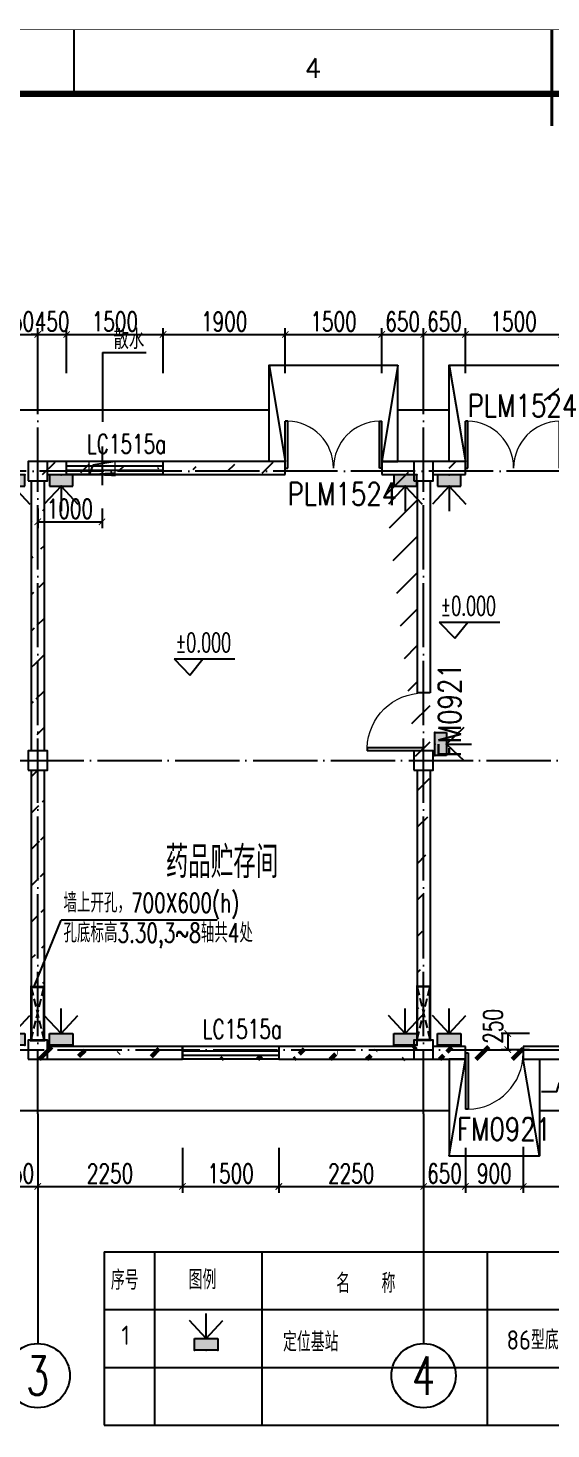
# Model space of a CAD drawing. Header units: millimetres. Extents: x 5779402 to 5838852, y 134142 to 176192.
# Drawn here: x 5800983 to 5809114, y 154394 to 176192 of the extents above; entities that cross this region are included whole.
import ezdxf
from ezdxf.enums import TextEntityAlignment as Align

# ---------------------------------------------------------------- set-up
doc = ezdxf.new("R2010")
doc.units = ezdxf.units.MM
doc.header["$LTSCALE"] = 1000
doc.linetypes.add('DASH', pattern=[0.35, 0.25, -0.1])
doc.linetypes.add('DOTE', pattern=[2.4200000000000004, 2, -0.2, 0.02, -0.2])
doc.layers.get('0').update_dxf_attribs({"color": 8})
doc.layers.get('DEFPOINTS').update_dxf_attribs({"color": 8})
for name, color, linetype in [('-人员定位', 6, 'Continuous'), ('-人员定位标注', 4, 'Continuous'), ('04-墙体WALL', 8, 'Continuous'), ('3T_WOOD', 8, 'Continuous'), ('AXIS_NUM', 8, 'Continuous'), ('COLUMN', 8, 'Continuous'), ('CON2', 8, 'Continuous'), ('DIM', 8, 'Continuous'), ('DOTE', 8, 'DOTE'), ('HATCH', 8, 'Continuous'), ('Text', 8, 'Continuous'), ('THIN', 8, 'Continuous'), ('WALL_BR', 8, 'Continuous'), ('WIN', 8, 'Continuous'), ('WINDOW', 8, 'Continuous'), ('WINDOW_TEXT', 8, 'Continuous'), ('电缆埋管', 8, 'Continuous')]:
    doc.layers.add(name, color=color, linetype=linetype)
doc.layers.add('WALL', color=8, linetype='Continuous', lineweight=60)
doc.styles.add('-GBCBIGGBENOR', font='gbenor.shx', dxfattribs={"width": 0.7, "bigfont": 'gbcbig.shx'})
doc.styles.add('_TCH_WINDOW', font='SIMPLEX', dxfattribs={"bigfont": 'GBCBIG'})
doc.styles.add('HZ', font='geditxt.shx', dxfattribs={"width": 0.7, "bigfont": 'hztxt1.shx'})
doc.styles.get("Standard").update_dxf_attribs({"font": 'geditxt.shx', "width": 0.7, "bigfont": 'hztxt1.shx'})
doc.styles.add('TK', font='geditxt.shx', dxfattribs={"width": 0.7, "bigfont": 'hztxt1.shx'})
doc.styles.add('TSSD_Axis', font='geditxt.shx', dxfattribs={"width": 0.7, "bigfont": 'hztxt1.shx'})
doc.styles.add('TSSD_Norm', font='geditxt.shx', dxfattribs={"bigfont": 'hztxt1.shx'})
doc.styles.add('TSSD_Rein', font='geditxt.shx', dxfattribs={"width": 0.7, "bigfont": 'hztxt1.shx'})
doc.dimstyles.new('TSSD_100_100$0', dxfattribs={"dimtxt": 300, "dimasz": 100, "dimexe": 100, "dimexo": 250, "dimgap": 50, "dimtad": 1, "dimdec": 0, "dimzin": 0, "dimdsep": 46, "dimtxsty": 'TSSD_Rein', "dimblk": 'ARCHTICK', "dimcen": 0, "dimclrt": 7, "dimadec": 0, "dimazin": 0, "dimtfac": 1, "dimtdec": 0, "dimtix": 1, "dimtmove": 2, "dimatfit": 3, "dimldrblk": '_TSDBK', "dimfxl": 0, "dimtvp": 0.7, "dimtolj": 1, "dimtzin": 0, "dimarcsym": 0})
pattern_1 = [(45, (0, 0), (-282.842712474619, 282.842712474619), [])]

# ---------------------------------------------------------------- blocks, each defined once
blk = doc.blocks.new('4545')
at = {"layer": '电缆埋管', "linetype": 'DASH', "ltscale": 0.5}
for p, q in [((6065047.872407378, 207305.0738065625), (6065247.872407378, 208123.7972088396)), ((6065047.872407378, 208111.0064359231), (6065247.872407378, 207291.6227312202))]:
    blk.add_line(p, q, dxfattribs=at)
at = {"layer": '电缆埋管', "linetype": 'ByBlock', "ltscale": 0.5, "const_width": 40}
blk.add_lwpolyline([(6065030.252906603, 208123.7972088396), (6065247.872407378, 208123.7972088396), (6065247.872407378, 207291.6227312202), (6065047.872407378, 207291.6227312202), (6065047.872407378, 208136.3830261321)], dxfattribs=at)
blk = doc.blocks.new('_ArchTick')
at = {"color": 0, "linetype": 'ByBlock', "const_width": 0.15}
blk.add_lwpolyline([(-0.5, -0.5), (0.5, 0.5)], dxfattribs=at)
blk = doc.blocks.new('*D202')
at = {"layer": 'DEFPOINTS', "color": 0, "transparency": 16777216}
for p in [(5801133.20535188, 168967.3398637097), (5802133.205351966, 168967.3398637097), (5802133.205351966, 168509.6551630345)]:
    blk.add_point(p, dxfattribs=at)
at = {"layer": 'DIM', "color": 0, "lineweight": -2, "transparency": 16777216}
for p, q in [((5801133.20535188, 168717.3398637097), (5801133.20535188, 168409.6551630345)), ((5802133.205351966, 168717.3398637097), (5802133.205351966, 168409.6551630345)), ((5801133.20535188, 168509.6551630345), (5802133.205351966, 168509.6551630345))]:
    blk.add_line(p, q, dxfattribs=at)
at = {"layer": 'DIM', "color": 0, "lineweight": -2, "transparency": 16777216, "xscale": 100, "yscale": 100, "zscale": 100, "rotation": 180}
blk.add_blockref('_ArchTick', (5801133.20535188, 168509.6551630345), dxfattribs=at)
at = {"layer": 'DIM', "color": 0, "lineweight": -2, "transparency": 16777216, "xscale": 100, "yscale": 100, "zscale": 100}
blk.add_blockref('_ArchTick', (5802133.205351966, 168509.6551630345), dxfattribs=at)
at = {"layer": 'DIM', "color": 7, "transparency": 16777216, "insert": (5801633.205351923, 168709.6551630345), "char_height": 300, "attachment_point": 5, "style": 'TSSD_Rein'}
blk.add_mtext('\\A1;1000', dxfattribs=at)
blk = doc.blocks.new('_TSDBK')
blk.add_line((-1, 0), (0, 0))
blk.add_lwpolyline([(-0.7000000000000001, -0.7000000000000001, 0.5, 0.5, 0), (0.7000000000000001, 0.7000000000000001, 0.5, 0.5, 0)], format="xyseb")
blk = doc.blocks.new('D')
at = {"layer": 'WIN'}
for p, q in [((6078499.015100326, 232469.040798577), (6078499.015100326, 231869.6163707887)), ((6078356.516380943, 232179.4364029669), (6078299.015100242, 232034.9045898805)), ((6078699.015100412, 232234.9045898275), (6078356.516380943, 232179.4364029669))]:
    blk.add_line(p, q, dxfattribs=at)
at = {"layer": 'WIN', "const_width": 20}
blk.add_lwpolyline([(6078299.015100242, 232234.9045898275), (6078699.015100412, 232234.9045898275), (6078699.015100408, 232034.9045898736), (6078299.015100242, 232034.9045898805), (6078299.015100242, 232234.9045898275)], dxfattribs=at)
blk = doc.blocks.new('$DorLib2D$00000001')
for p, q in [((0.45, 0.9750000000000001), (0.5000000000000002, 0.9750000000000001)), ((0.45, 0), (0.45, 0.9750000000000001)), ((0.5, 0), (0.5, 0.9750000000000001)), ((0.5, 0), (0.45, 0))]:
    blk.add_line(p, q)
at = {"lineweight": 13}
blk.add_arc((0.475, 0), 0.975, 91.4692835813538, 180, dxfattribs=at)
blk = doc.blocks.new('*D240')
at = {"layer": 'DEFPOINTS', "color": 0, "transparency": 16777216}
for p in [(5811183.205351436, 159019.0337553046), (5808683.205352048, 158720.232845253), (5811183.205351436, 158167.8858092712)]:
    blk.add_point(p, dxfattribs=at)
at = {"layer": 'DIM', "color": 0, "lineweight": -2, "transparency": 16777216}
for p, q in [((5811183.205351436, 158769.0337553046), (5811183.205351436, 158067.8858092712)), ((5808683.205352048, 158470.232845253), (5808683.205352048, 158067.8858092712)), ((5808683.205352048, 158167.8858092712), (5811183.205351436, 158167.8858092712))]:
    blk.add_line(p, q, dxfattribs=at)
at = {"layer": 'DIM', "color": 0, "lineweight": -2, "transparency": 16777216, "xscale": 100, "yscale": 100, "zscale": 100, "rotation": 180}
blk.add_blockref('_ArchTick', (5808683.205352048, 158167.8858092712), dxfattribs=at)
at = {"layer": 'DIM', "color": 0, "lineweight": -2, "transparency": 16777216, "xscale": 100, "yscale": 100, "zscale": 100}
blk.add_blockref('_ArchTick', (5811183.205351436, 158167.8858092712), dxfattribs=at)
at = {"layer": 'DIM', "color": 7, "transparency": 16777216, "insert": (5809933.205351742, 158367.8858092712), "char_height": 300, "attachment_point": 5, "style": 'TSSD_Rein'}
blk.add_mtext('\\A1;2500', dxfattribs=at)
blk = doc.blocks.new('*D241')
at = {"layer": 'DEFPOINTS', "color": 0, "transparency": 16777216}
for p in [(5807783.205352047, 159019.0337553046), (5808683.205352048, 159033.7215967396), (5808683.205352048, 158167.8858092712)]:
    blk.add_point(p, dxfattribs=at)
at = {"layer": 'DIM', "color": 0, "lineweight": -2, "transparency": 16777216}
for p, q in [((5807783.205352047, 158769.0337553046), (5807783.205352047, 158067.8858092712)), ((5808683.205352048, 158783.7215967396), (5808683.205352048, 158067.8858092712)), ((5807783.205352047, 158167.8858092712), (5808683.205352048, 158167.8858092712))]:
    blk.add_line(p, q, dxfattribs=at)
at = {"layer": 'DIM', "color": 0, "lineweight": -2, "transparency": 16777216, "xscale": 100, "yscale": 100, "zscale": 100, "rotation": 180}
blk.add_blockref('_ArchTick', (5807783.205352047, 158167.8858092712), dxfattribs=at)
at = {"layer": 'DIM', "color": 0, "lineweight": -2, "transparency": 16777216, "xscale": 100, "yscale": 100, "zscale": 100}
blk.add_blockref('_ArchTick', (5808683.205352048, 158167.8858092712), dxfattribs=at)
at = {"layer": 'DIM', "color": 7, "transparency": 16777216, "insert": (5808233.205352047, 158367.8858092712), "char_height": 300, "attachment_point": 5, "style": 'TSSD_Rein'}
blk.add_mtext('\\A1;900', dxfattribs=at)
blk = doc.blocks.new('*D242')
at = {"layer": 'DEFPOINTS', "color": 0, "transparency": 16777216}
for p in [(5807133.20535188, 159019.0337553046), (5807783.205352047, 159019.0337553046), (5807783.205352047, 158167.8858092712)]:
    blk.add_point(p, dxfattribs=at)
at = {"layer": 'DIM', "color": 0, "lineweight": -2, "transparency": 16777216}
for p, q in [((5807133.20535188, 158769.0337553046), (5807133.20535188, 158067.8858092712)), ((5807783.205352047, 158769.0337553046), (5807783.205352047, 158067.8858092712)), ((5807133.20535188, 158167.8858092712), (5807783.205352047, 158167.8858092712))]:
    blk.add_line(p, q, dxfattribs=at)
at = {"layer": 'DIM', "color": 0, "lineweight": -2, "transparency": 16777216, "xscale": 100, "yscale": 100, "zscale": 100, "rotation": 180}
blk.add_blockref('_ArchTick', (5807133.20535188, 158167.8858092712), dxfattribs=at)
at = {"layer": 'DIM', "color": 0, "lineweight": -2, "transparency": 16777216, "xscale": 100, "yscale": 100, "zscale": 100}
blk.add_blockref('_ArchTick', (5807783.205352047, 158167.8858092712), dxfattribs=at)
at = {"layer": 'DIM', "color": 7, "transparency": 16777216, "insert": (5807458.205351964, 158367.8858092712), "char_height": 300, "attachment_point": 5, "style": 'TSSD_Rein'}
blk.add_mtext('\\A1;650', dxfattribs=at)
blk = doc.blocks.new('*D243')
at = {"layer": 'DEFPOINTS', "color": 0, "transparency": 16777216}
for p in [(5804883.205352051, 159019.0337553046), (5807133.20535188, 159046.0357153638), (5807133.20535188, 158167.8858092712)]:
    blk.add_point(p, dxfattribs=at)
at = {"layer": 'DIM', "color": 0, "lineweight": -2, "transparency": 16777216}
for p, q in [((5804883.205352051, 158769.0337553046), (5804883.205352051, 158067.8858092712)), ((5807133.20535188, 158796.0357153638), (5807133.20535188, 158067.8858092712)), ((5804883.205352051, 158167.8858092712), (5807133.20535188, 158167.8858092712))]:
    blk.add_line(p, q, dxfattribs=at)
at = {"layer": 'DIM', "color": 0, "lineweight": -2, "transparency": 16777216, "xscale": 100, "yscale": 100, "zscale": 100, "rotation": 180}
blk.add_blockref('_ArchTick', (5804883.205352051, 158167.8858092712), dxfattribs=at)
at = {"layer": 'DIM', "color": 0, "lineweight": -2, "transparency": 16777216, "xscale": 100, "yscale": 100, "zscale": 100}
blk.add_blockref('_ArchTick', (5807133.20535188, 158167.8858092712), dxfattribs=at)
at = {"layer": 'DIM', "color": 7, "transparency": 16777216, "insert": (5806008.205351966, 158367.8858092712), "char_height": 300, "attachment_point": 5, "style": 'TSSD_Rein'}
blk.add_mtext('\\A1;2250', dxfattribs=at)
blk = doc.blocks.new('*D244')
at = {"layer": 'DEFPOINTS', "color": 0, "transparency": 16777216}
for p in [(5803383.205352052, 159019.0337553046), (5804883.205352051, 159019.0337553046), (5804883.205352051, 158167.8858092712)]:
    blk.add_point(p, dxfattribs=at)
at = {"layer": 'DIM', "color": 0, "lineweight": -2, "transparency": 16777216}
for p, q in [((5803383.205352052, 158769.0337553046), (5803383.205352052, 158067.8858092712)), ((5804883.205352051, 158769.0337553046), (5804883.205352051, 158067.8858092712)), ((5803383.205352052, 158167.8858092712), (5804883.205352051, 158167.8858092712))]:
    blk.add_line(p, q, dxfattribs=at)
at = {"layer": 'DIM', "color": 0, "lineweight": -2, "transparency": 16777216, "xscale": 100, "yscale": 100, "zscale": 100, "rotation": 180}
blk.add_blockref('_ArchTick', (5803383.205352052, 158167.8858092712), dxfattribs=at)
at = {"layer": 'DIM', "color": 0, "lineweight": -2, "transparency": 16777216, "xscale": 100, "yscale": 100, "zscale": 100}
blk.add_blockref('_ArchTick', (5804883.205352051, 158167.8858092712), dxfattribs=at)
at = {"layer": 'DIM', "color": 7, "transparency": 16777216, "insert": (5804133.205352051, 158367.8858092712), "char_height": 300, "attachment_point": 5, "style": 'TSSD_Rein'}
blk.add_mtext('\\A1;1500', dxfattribs=at)
blk = doc.blocks.new('*D245')
at = {"layer": 'DEFPOINTS', "color": 0, "transparency": 16777216}
for p in [(5801133.205351881, 159019.0337553046), (5803383.205352052, 159019.0337553046), (5803383.205352052, 158167.8858092712)]:
    blk.add_point(p, dxfattribs=at)
at = {"layer": 'DIM', "color": 0, "lineweight": -2, "transparency": 16777216}
for p, q in [((5801133.205351881, 158769.0337553046), (5801133.205351881, 158067.8858092712)), ((5803383.205352052, 158769.0337553046), (5803383.205352052, 158067.8858092712)), ((5801133.205351881, 158167.8858092712), (5803383.205352052, 158167.8858092712))]:
    blk.add_line(p, q, dxfattribs=at)
at = {"layer": 'DIM', "color": 0, "lineweight": -2, "transparency": 16777216, "xscale": 100, "yscale": 100, "zscale": 100, "rotation": 180}
blk.add_blockref('_ArchTick', (5801133.205351881, 158167.8858092712), dxfattribs=at)
at = {"layer": 'DIM', "color": 0, "lineweight": -2, "transparency": 16777216, "xscale": 100, "yscale": 100, "zscale": 100}
blk.add_blockref('_ArchTick', (5803383.205352052, 158167.8858092712), dxfattribs=at)
at = {"layer": 'DIM', "color": 7, "transparency": 16777216, "insert": (5802258.205351966, 158367.8858092712), "char_height": 300, "attachment_point": 5, "style": 'TSSD_Rein'}
blk.add_mtext('\\A1;2250', dxfattribs=at)
blk = doc.blocks.new('*D246')
at = {"layer": 'DEFPOINTS', "color": 0, "transparency": 16777216}
for p in [(5800483.205351234, 159019.0337553046), (5801133.205351881, 159019.0337553046), (5801133.205351881, 158167.8858092712)]:
    blk.add_point(p, dxfattribs=at)
at = {"layer": 'DIM', "color": 0, "lineweight": -2, "transparency": 16777216}
for p, q in [((5800483.205351234, 158769.0337553046), (5800483.205351234, 158067.8858092712)), ((5801133.205351881, 158769.0337553046), (5801133.205351881, 158067.8858092712)), ((5800483.205351234, 158167.8858092712), (5801133.205351881, 158167.8858092712))]:
    blk.add_line(p, q, dxfattribs=at)
at = {"layer": 'DIM', "color": 0, "lineweight": -2, "transparency": 16777216, "xscale": 100, "yscale": 100, "zscale": 100, "rotation": 180}
blk.add_blockref('_ArchTick', (5800483.205351234, 158167.8858092712), dxfattribs=at)
at = {"layer": 'DIM', "color": 0, "lineweight": -2, "transparency": 16777216, "xscale": 100, "yscale": 100, "zscale": 100}
blk.add_blockref('_ArchTick', (5801133.205351881, 158167.8858092712), dxfattribs=at)
at = {"layer": 'DIM', "color": 7, "transparency": 16777216, "insert": (5800808.205351558, 158367.8858092712), "char_height": 300, "attachment_point": 5, "style": 'TSSD_Rein'}
blk.add_mtext('\\A1;650', dxfattribs=at)
blk = doc.blocks.new('*D268')
at = {"layer": 'DEFPOINTS', "color": 0, "transparency": 16777216}
for p in [(5809283.205352047, 171424.1856214564), (5807783.205352047, 170573.037675423), (5809283.205352047, 170573.037675423)]:
    blk.add_point(p, dxfattribs=at)
at = {"layer": 'DIM', "color": 0, "lineweight": -2, "transparency": 16777216}
for p, q in [((5807783.205352047, 170823.037675423), (5807783.205352047, 171524.1856214564)), ((5807783.205352047, 171424.1856214564), (5809283.205352047, 171424.1856214564)), ((5809283.205352047, 170823.037675423), (5809283.205352047, 171524.1856214564))]:
    blk.add_line(p, q, dxfattribs=at)
at = {"layer": 'DIM', "color": 0, "lineweight": -2, "transparency": 16777216, "xscale": 100, "yscale": 100, "zscale": 100, "rotation": 180}
blk.add_blockref('_ArchTick', (5807783.205352047, 171424.1856214564), dxfattribs=at)
at = {"layer": 'DIM', "color": 0, "lineweight": -2, "transparency": 16777216, "xscale": 100, "yscale": 100, "zscale": 100}
blk.add_blockref('_ArchTick', (5809283.205352047, 171424.1856214564), dxfattribs=at)
at = {"layer": 'DIM', "color": 7, "transparency": 16777216, "insert": (5808533.205352047, 171624.1856214564), "char_height": 300, "attachment_point": 5, "style": 'TSSD_Rein'}
blk.add_mtext('\\A1;1500', dxfattribs=at)
blk = doc.blocks.new('*D269')
at = {"layer": 'DEFPOINTS', "color": 0, "transparency": 16777216}
for p in [(5807783.205352047, 171424.1856214564), (5807133.20535188, 170573.037675423), (5807783.205352047, 170573.037675423)]:
    blk.add_point(p, dxfattribs=at)
at = {"layer": 'DIM', "color": 0, "lineweight": -2, "transparency": 16777216}
for p, q in [((5807133.20535188, 170823.037675423), (5807133.20535188, 171524.1856214564)), ((5807133.20535188, 171424.1856214564), (5807783.205352047, 171424.1856214564)), ((5807783.205352047, 170823.037675423), (5807783.205352047, 171524.1856214564))]:
    blk.add_line(p, q, dxfattribs=at)
at = {"layer": 'DIM', "color": 0, "lineweight": -2, "transparency": 16777216, "xscale": 100, "yscale": 100, "zscale": 100, "rotation": 180}
blk.add_blockref('_ArchTick', (5807133.20535188, 171424.1856214564), dxfattribs=at)
at = {"layer": 'DIM', "color": 0, "lineweight": -2, "transparency": 16777216, "xscale": 100, "yscale": 100, "zscale": 100}
blk.add_blockref('_ArchTick', (5807783.205352047, 171424.1856214564), dxfattribs=at)
at = {"layer": 'DIM', "color": 7, "transparency": 16777216, "insert": (5807458.205351964, 171624.1856214564), "char_height": 300, "attachment_point": 5, "style": 'TSSD_Rein'}
blk.add_mtext('\\A1;650', dxfattribs=at)
blk = doc.blocks.new('*D270')
at = {"layer": 'DEFPOINTS', "color": 0, "transparency": 16777216}
for p in [(5807133.20535188, 171424.1856214564), (5806483.205352044, 170573.037675423), (5807133.20535188, 170573.037675423)]:
    blk.add_point(p, dxfattribs=at)
at = {"layer": 'DIM', "color": 0, "lineweight": -2, "transparency": 16777216}
for p, q in [((5806483.205352044, 170823.037675423), (5806483.205352044, 171524.1856214564)), ((5806483.205352044, 171424.1856214564), (5807133.20535188, 171424.1856214564)), ((5807133.20535188, 170823.037675423), (5807133.20535188, 171524.1856214564))]:
    blk.add_line(p, q, dxfattribs=at)
at = {"layer": 'DIM', "color": 0, "lineweight": -2, "transparency": 16777216, "xscale": 100, "yscale": 100, "zscale": 100, "rotation": 180}
blk.add_blockref('_ArchTick', (5806483.205352044, 171424.1856214564), dxfattribs=at)
at = {"layer": 'DIM', "color": 0, "lineweight": -2, "transparency": 16777216, "xscale": 100, "yscale": 100, "zscale": 100}
blk.add_blockref('_ArchTick', (5807133.20535188, 171424.1856214564), dxfattribs=at)
at = {"layer": 'DIM', "color": 7, "transparency": 16777216, "insert": (5806808.205351962, 171624.1856214564), "char_height": 300, "attachment_point": 5, "style": 'TSSD_Rein'}
blk.add_mtext('\\A1;650', dxfattribs=at)
blk = doc.blocks.new('*D271')
at = {"layer": 'DEFPOINTS', "color": 0, "transparency": 16777216}
for p in [(5806483.205352044, 171424.1856214564), (5804983.205352051, 170573.037675423), (5806483.205352044, 170573.037675423)]:
    blk.add_point(p, dxfattribs=at)
at = {"layer": 'DIM', "color": 0, "lineweight": -2, "transparency": 16777216}
for p, q in [((5804983.205352051, 170823.037675423), (5804983.205352051, 171524.1856214564)), ((5804983.205352051, 171424.1856214564), (5806483.205352044, 171424.1856214564)), ((5806483.205352044, 170823.037675423), (5806483.205352044, 171524.1856214564))]:
    blk.add_line(p, q, dxfattribs=at)
at = {"layer": 'DIM', "color": 0, "lineweight": -2, "transparency": 16777216, "xscale": 100, "yscale": 100, "zscale": 100, "rotation": 180}
blk.add_blockref('_ArchTick', (5804983.205352051, 171424.1856214564), dxfattribs=at)
at = {"layer": 'DIM', "color": 0, "lineweight": -2, "transparency": 16777216, "xscale": 100, "yscale": 100, "zscale": 100}
blk.add_blockref('_ArchTick', (5806483.205352044, 171424.1856214564), dxfattribs=at)
at = {"layer": 'DIM', "color": 7, "transparency": 16777216, "insert": (5805733.205352047, 171624.1856214564), "char_height": 300, "attachment_point": 5, "style": 'TSSD_Rein'}
blk.add_mtext('\\A1;1500', dxfattribs=at)
blk = doc.blocks.new('*D272')
at = {"layer": 'DEFPOINTS', "color": 0, "transparency": 16777216}
for p in [(5804983.205352051, 171424.1856214564), (5803083.205352052, 170573.037675423), (5804983.205352051, 170573.037675423)]:
    blk.add_point(p, dxfattribs=at)
at = {"layer": 'DIM', "color": 0, "lineweight": -2, "transparency": 16777216}
for p, q in [((5803083.205352052, 170823.037675423), (5803083.205352052, 171524.1856214564)), ((5803083.205352052, 171424.1856214564), (5804983.205352051, 171424.1856214564)), ((5804983.205352051, 170823.037675423), (5804983.205352051, 171524.1856214564))]:
    blk.add_line(p, q, dxfattribs=at)
at = {"layer": 'DIM', "color": 0, "lineweight": -2, "transparency": 16777216, "xscale": 100, "yscale": 100, "zscale": 100, "rotation": 180}
blk.add_blockref('_ArchTick', (5803083.205352052, 171424.1856214564), dxfattribs=at)
at = {"layer": 'DIM', "color": 0, "lineweight": -2, "transparency": 16777216, "xscale": 100, "yscale": 100, "zscale": 100}
blk.add_blockref('_ArchTick', (5804983.205352051, 171424.1856214564), dxfattribs=at)
at = {"layer": 'DIM', "color": 7, "transparency": 16777216, "insert": (5804033.205352051, 171624.1856214564), "char_height": 300, "attachment_point": 5, "style": 'TSSD_Rein'}
blk.add_mtext('\\A1;1900', dxfattribs=at)
blk = doc.blocks.new('*D273')
at = {"layer": 'DEFPOINTS', "color": 0, "transparency": 16777216}
for p in [(5803083.205352052, 171424.1856214564), (5801583.205352052, 170573.037675423), (5803083.205352052, 170573.037675423)]:
    blk.add_point(p, dxfattribs=at)
at = {"layer": 'DIM', "color": 0, "lineweight": -2, "transparency": 16777216}
for p, q in [((5801583.205352052, 170823.037675423), (5801583.205352052, 171524.1856214564)), ((5801583.205352052, 171424.1856214564), (5803083.205352052, 171424.1856214564)), ((5803083.205352052, 170823.037675423), (5803083.205352052, 171524.1856214564))]:
    blk.add_line(p, q, dxfattribs=at)
at = {"layer": 'DIM', "color": 0, "lineweight": -2, "transparency": 16777216, "xscale": 100, "yscale": 100, "zscale": 100, "rotation": 180}
blk.add_blockref('_ArchTick', (5801583.205352052, 171424.1856214564), dxfattribs=at)
at = {"layer": 'DIM', "color": 0, "lineweight": -2, "transparency": 16777216, "xscale": 100, "yscale": 100, "zscale": 100}
blk.add_blockref('_ArchTick', (5803083.205352052, 171424.1856214564), dxfattribs=at)
at = {"layer": 'DIM', "color": 7, "transparency": 16777216, "insert": (5802333.205352052, 171624.1856214564), "char_height": 300, "attachment_point": 5, "style": 'TSSD_Rein'}
blk.add_mtext('\\A1;1500', dxfattribs=at)
blk = doc.blocks.new('*D274')
at = {"layer": 'DEFPOINTS', "color": 0, "transparency": 16777216}
for p in [(5801583.205352052, 171424.1856214564), (5801133.205351881, 170599.8813028961), (5801583.205352052, 170573.037675423)]:
    blk.add_point(p, dxfattribs=at)
at = {"layer": 'DIM', "color": 0, "lineweight": -2, "transparency": 16777216}
for p, q in [((5801133.205351881, 171424.1856214564), (5801033.205351881, 171424.1856214564)), ((5801133.205351881, 170849.8813028961), (5801133.205351881, 171524.1856214564)), ((5801133.205351881, 171424.1856214564), (5801583.205352052, 171424.1856214564)), ((5801583.205352052, 170823.037675423), (5801583.205352052, 171524.1856214564)), ((5801583.205352052, 171424.1856214564), (5801683.205352052, 171424.1856214564))]:
    blk.add_line(p, q, dxfattribs=at)
at = {"layer": 'DIM', "color": 0, "lineweight": -2, "transparency": 16777216, "xscale": 100, "yscale": 100, "zscale": 100}
blk.add_blockref('_ArchTick', (5801133.205351881, 171424.1856214564), dxfattribs=at)
at = {"layer": 'DIM', "color": 0, "lineweight": -2, "transparency": 16777216, "xscale": 100, "yscale": 100, "zscale": 100, "rotation": 180}
blk.add_blockref('_ArchTick', (5801583.205352052, 171424.1856214564), dxfattribs=at)
at = {"layer": 'DIM', "color": 7, "transparency": 16777216, "insert": (5801358.205351966, 171624.1856214564), "char_height": 300, "attachment_point": 5, "style": 'TSSD_Rein'}
blk.add_mtext('\\A1;450', dxfattribs=at)
blk = doc.blocks.new('*D275')
at = {"layer": 'DEFPOINTS', "color": 0, "transparency": 16777216}
for p in [(5801133.205351881, 171424.1856214564), (5800483.205351234, 170573.037675423), (5801133.205351881, 170573.037675423)]:
    blk.add_point(p, dxfattribs=at)
at = {"layer": 'DIM', "color": 0, "lineweight": -2, "transparency": 16777216}
for p, q in [((5800483.205351234, 170823.037675423), (5800483.205351234, 171524.1856214564)), ((5800483.205351234, 171424.1856214564), (5801133.205351881, 171424.1856214564)), ((5801133.205351881, 170823.037675423), (5801133.205351881, 171524.1856214564))]:
    blk.add_line(p, q, dxfattribs=at)
at = {"layer": 'DIM', "color": 0, "lineweight": -2, "transparency": 16777216, "xscale": 100, "yscale": 100, "zscale": 100, "rotation": 180}
blk.add_blockref('_ArchTick', (5800483.205351234, 171424.1856214564), dxfattribs=at)
at = {"layer": 'DIM', "color": 0, "lineweight": -2, "transparency": 16777216, "xscale": 100, "yscale": 100, "zscale": 100}
blk.add_blockref('_ArchTick', (5801133.205351881, 171424.1856214564), dxfattribs=at)
at = {"layer": 'DIM', "color": 7, "transparency": 16777216, "insert": (5800808.205351558, 171624.1856214564), "char_height": 300, "attachment_point": 5, "style": 'TSSD_Rein'}
blk.add_mtext('\\A1;650', dxfattribs=at)
blk = doc.blocks.new('$TCHSYS$WIN2D')
for p, q in [((-0.5, 0.5), (0.5, 0.5)), ((-0.5, 0.5), (-0.4999999999999999, -0.5)), ((0.5, 0.5), (0.4999999999999998, -0.5)), ((0.5, 0.1666666666666666), (-0.5, 0.1666666666666666)), ((0.5, -0.1666666666666667), (-0.5, -0.1666666666666667)), ((-0.4999999999999999, -0.5), (0.5, -0.5))]:
    blk.add_line(p, q)
blk = doc.blocks.new('*D294')
at = {"layer": 'DEFPOINTS', "color": 0, "transparency": 16777216}
for p in [(5809031.339110725, 160546.035715366), (5808440.984701299, 160296.0357153638), (5809031.339110725, 160296.0357153638)]:
    blk.add_point(p, dxfattribs=at)
at = {"layer": 'DIM', "color": 0, "lineweight": -2, "transparency": 16777216}
for p, q in [((5808781.339110725, 160546.035715366), (5808340.984701299, 160546.035715366)), ((5808440.984701299, 160546.035715366), (5808440.984701299, 160296.0357153638)), ((5808781.339110725, 160296.0357153638), (5808340.984701299, 160296.0357153638))]:
    blk.add_line(p, q, dxfattribs=at)
at = {"layer": 'DIM', "color": 0, "lineweight": -2, "transparency": 16777216, "xscale": 100, "yscale": 100, "zscale": 100}
for p, rotation in [((5808440.984701299, 160546.035715366), 90), ((5808440.984701299, 160296.0357153638), 270)]:
    blk.add_blockref('_ArchTick', p, dxfattribs=dict(at, rotation=rotation))
at = {"layer": 'DIM', "color": 7, "transparency": 16777216, "insert": (5808212.72870379, 160659.0781173888), "char_height": 300, "attachment_point": 5, "rotation": 90, "style": 'TSSD_Rein'}
blk.add_mtext('\\A1;250', dxfattribs=at)
blk = doc.blocks.new('$DorLib2D$00000002')
for p, q in [((-0.5, -5.684341886080802e-17), (-0.5000000000000007, 0.4875)), ((-0.4750000000000007, 0.4875), (-0.5000000000000007, 0.4875)), ((-0.475, -2.842170943040401e-17), (-0.4750000000000007, 0.4875)), ((0.475, -2.842170943040401e-17), (0.4750000000000007, 0.4875)), ((0.4750000000000007, 0.4875), (0.5000000000000007, 0.4875)), ((0.5, -5.684341886080802e-17), (0.5000000000000007, 0.4875)), ((-0.5, -5.684341886080802e-17), (-0.475, -2.842170943040401e-17)), ((0.5, -5.684341886080802e-17), (0.475, -2.842170943040401e-17))]:
    blk.add_line(p, q)
at = {"lineweight": 13}
for centre, start, end in [((-0.4875, -4.263256414560601e-17), 0, 88.53071641864632), ((0.4875, -4.263256414560601e-17), 91.4692835813537, 180)]:
    blk.add_arc(centre, 0.4875, start, end, dxfattribs=at)
blk = doc.blocks.new('_FZHK')
blk.add_lwpolyline([(-0.5, -0.5), (0.5, -0.5), (0.5, 0.5), (-0.5, 0.5)], close=True)
blk = doc.blocks.new('ts_axno')
at = {"color": 0, "linetype": 'ByBlock', "lineweight": -2}
blk.add_circle((0, 0), 0.5, dxfattribs=at)
at = {"color": 0, "linetype": 'ByBlock', "lineweight": -2, "style": 'TSSD_Axis', "width": 0.7}
blk.add_attdef('A', text='', height=0.6, dxfattribs=at).set_placement((0, 0), align=Align.MIDDLE_CENTER)
blk = doc.blocks.new('GEDI_WK_A2')
at = {"color": 3}
blk.add_line((222.75, 410), (222.75, 420), dxfattribs=at)
for points, const_width in [([(0, 0), (594, 0), (594, 420), (0, 420)], 0.1), ([(25, 10), (584, 10), (584, 410), (25, 410)], 1)]:
    blk.add_lwpolyline(points, close=True, dxfattribs=dict(at, const_width=const_width))
at = {"color": 3, "const_width": 0.5}
blk.add_lwpolyline([(297, 405), (297, 420)], dxfattribs=at)
at = {"color": 3}
blk.add_text('4', height=3, dxfattribs=at).set_placement((259.875, 414), align=Align.MIDDLE)
blk = doc.blocks.new('CEEC_TK_A2')
blk.add_blockref('GEDI_WK_A2', (0, 0))
at = {"style": 'TK', "width": 0.85}
for tag, height, p in [('PROJECTNAME', 4.75, (529, 44)), ('PHASE', 4, (571, 44)), ('DRAWINGNAME', 4.75, (539, 31))]:
    blk.add_attdef(tag, text='', height=height, dxfattribs=at).set_placement(p, align=Align.MIDDLE_CENTER)
for tag, p, height in [('APPROVE', (416, 32.75), 3.5), ('DESIGN', (461, 32.75), 3.5), ('REVIEW1', (416, 25.75), 3.5), ('DRAW', (461, 25.75), 3.5), ('REVIEW2', (416, 18.75), 3.5), ('PROPORTION', (461, 18.75), 3.5), ('DRAWINGNUMBER', (511, 18.5), 4), ('CHECK', (416, 11.75), 3.5), ('DATE', (461, 11.75), 3.5), ('VERSION', (577, 11.75), 3.5)]:
    blk.add_attdef(tag, p, '', height=height, dxfattribs=at)
blk = doc.blocks.new('定位基站')
at = {"layer": '-人员定位', "ltscale": 0.01}
h = blk.add_hatch(color=256, dxfattribs=at)
h.dxf.hatch_style = 1
h.paths.add_polyline_path([(406523.9891417791, 477797.9968768524), (406523.9891417791, 477617.0559842106), (406162.1073564942, 477617.0559842106), (406162.1073564942, 477797.9968768524)])
at = {"layer": '-人员定位', "color": 6}
for p, q in [((406343.0482491367, 477797.9968768524), (406082.1860954517, 478076.6380122445)), ((406343.0482491367, 477797.9968768524), (406343.0482491367, 478186.0658077138)), ((406343.0482491367, 477797.9968768524), (406603.9104028216, 478076.6380122445)), ((406343.0482491367, 477995.4534284034), (406343.0482491367, 477995.4534284034)), ((406162.1073564942, 477797.9968768524), (406523.9891417791, 477797.9968768524)), ((406162.1073564942, 477617.0559842106), (406162.1073564942, 477797.9968768524)), ((406523.9891417791, 477617.0559842106), (406162.1073564942, 477617.0559842106)), ((406523.9891417791, 477797.9968768524), (406523.9891417791, 477617.0559842106))]:
    blk.add_line(p, q, dxfattribs=at)
for p in [(406162.1073564942, 477617.0559842103), (406343.0482491367, 477797.9968768524), (406343.0482491367, 477617.0559842106), (406523.9891417791, 477617.0559842103)]:
    blk.add_point(p, dxfattribs=at)

msp = doc.modelspace()

# ---------------------------------------------------------------- hatches: boundary and pattern name
at = {"layer": 'HATCH'}
h = msp.add_hatch(dxfattribs=at)
h.set_pattern_fill('METAL', color=256, scale=100, style=0)
h.set_pattern_definition(pattern_1)
h.paths.add_polyline_path([(5797083.205352049, 169446.0357153754), (5797083.205352051, 169246.0357153949), (5798983.205351437, 169246.035715362), (5798983.205351437, 169446.0357153825)], flags=17)
h.paths.add_polyline_path([(5791083.205352047, 169446.0357153773), (5791083.205352048, 169246.0357153322), (5792383.205352047, 169246.0357153322), (5792383.205352048, 169446.0357153792)], flags=16)
edge = h.paths.add_edge_path()
edge.add_line((5795583.20535205, 169246.0357153303), (5795583.205352049, 169446.0357153739))
edge.add_line((5804983.205352047, 169446.0357153532), (5801283.205351234, 169446.0357153681))
edge.add_line((5804983.205352048, 169246.0357153176), (5804983.205352047, 169446.0357153532))
edge.add_line((5801283.205351234, 169246.0357153537), (5804983.205352048, 169246.0357153176))
edge.add_line((5800483.205351437, 169246.035715362), (5800983.205351234, 169246.0357151346))
edge.add_line((5800483.205351437, 169446.0357153825), (5800483.205351437, 169246.035715362))
edge.add_line((5800983.205351234, 169446.0357152637), (5800483.205351437, 169446.0357153825))
edge.add_line((5795583.205352048, 169446.0357153827), (5795283.205352048, 169446.0357153827))
edge.add_line((5795283.205352047, 169246.0357154262), (5795583.20535205, 169246.035715421))
edge.add_line((5793883.205352047, 169246.0357153322), (5794983.205352047, 169246.0357152429))
edge.add_line((5793883.205352047, 169446.0357153807), (5793883.205352047, 169246.0357153322))
edge.add_line((5794983.205352047, 169446.0357154436), (5793883.205352047, 169446.0357153807))
edge.add_line((5789583.205352047, 169446.0357153758), (5789283.205352047, 169446.0357151724))
edge.add_line((5789583.205352048, 169246.0357153322), (5789583.205352047, 169446.0357153758))
edge.add_line((5789283.205352047, 169246.0357156218), (5789583.205352048, 169246.0357153322))
h = msp.add_hatch(dxfattribs=at)
h.set_pattern_fill('METAL', color=256, scale=100, style=0)
h.set_pattern_definition(pattern_1)
edge = h.paths.add_edge_path()
edge.add_line((5807233.20535188, 165846.0357153635), (5807033.205351881, 165846.0357153599))
edge.add_line((5807033.205351828, 169146.0357153622), (5807033.205351887, 165846.0357153599))
edge.add_line((5807233.205351892, 169146.0357153622), (5807233.205351885, 165846.0357153635))
edge.add_line((5807783.205352047, 169446.0357153599), (5807283.205352047, 169446.0357150914))
edge.add_line((5807783.205352048, 169246.0357153365), (5807783.205352047, 169446.0357153599))
edge.add_line((5807283.205352048, 169246.0357155297), (5807783.205352048, 169246.0357153365))
edge.add_line((5806483.205352047, 169246.0357153176), (5806983.205352048, 169246.0357157398))
edge.add_line((5806483.205352048, 169446.0357153532), (5806483.205352047, 169246.0357153176))
edge.add_line((5806983.205352047, 169446.0357153574), (5806483.205352048, 169446.0357153532))
edge.add_line((5807033.205351841, 164646.0357153622), (5807033.205351848, 160446.0357153622))
edge.add_line((5807233.205351878, 164646.0357153622), (5807233.20535193, 160446.0357153622))
h = msp.add_hatch(dxfattribs=at)
h.set_pattern_fill('METAL', color=256, scale=100, style=0)
h.set_pattern_definition(pattern_1)
edge = h.paths.add_edge_path()
edge.add_line((5801033.205351847, 164646.0357153623), (5801033.20535185, 160446.0357153622))
edge.add_line((5801233.20535189, 164646.0357153622), (5801233.205351911, 160446.0357153622))
edge.add_line((5801033.205351838, 169146.0357153622), (5801033.205351827, 164946.0357153622))
edge.add_line((5801233.205351902, 169146.0357153622), (5801233.205351863, 164946.0357153622))
at = {"layer": 'WALL'}
h = msp.add_hatch(dxfattribs=at)
h.set_pattern_fill('METAL', color=256, scale=100, style=0)
h.set_pattern_definition(pattern_1)
h.paths.add_polyline_path([(5791083.205351437, 160346.0357153455), (5791083.205351437, 160146.0357153592), (5792983.205352047, 160146.0357153594), (5792983.205352047, 160346.0357153455)], flags=17)
h.paths.add_polyline_path([(5798983.205352047, 160146.0357153574), (5798983.205352047, 160346.0357153556), (5798883.205351437, 160346.035715355), (5797083.205351978, 160346.0357153825), (5797083.205351978, 160146.0357153659), (5798883.205351437, 160146.0357153679)], flags=16)
h.paths.add_polyline_path([(5808683.205352047, 160346.035715354), (5808683.205352048, 160146.0357153614), (5811183.205352047, 160146.0357153614), (5811183.205352048, 160346.035715355)], flags=16)
edge = h.paths.add_edge_path()
edge.add_line((5794483.205352048, 160146.0357153596), (5794983.205352047, 160146.0357153372))
edge.add_line((5794483.205352047, 160346.0357153455), (5794483.205352048, 160146.0357153596))
edge.add_line((5794983.205352048, 160346.0357152106), (5794483.205352047, 160346.0357153455))
edge.add_line((5789583.205351437, 160346.0357153455), (5789283.205351233, 160346.035715525))
edge.add_line((5789583.205351437, 160146.0357153589), (5789583.205351437, 160346.0357153455))
edge.add_line((5789283.205351233, 160146.0357155003), (5789583.205351437, 160146.0357153589))
edge.add_line((5800483.205352047, 160346.0357153435), (5800483.205352048, 160146.0357153576))
edge.add_line((5795583.205351979, 160146.0357153374), (5795583.205351978, 160346.035715381))
edge.add_line((5800483.205352047, 160146.0357153658), (5800983.205351234, 160146.0357153652))
edge.add_line((5800983.205351233, 160346.0357153685), (5800483.205352047, 160346.0357153653))
edge.add_line((5795583.205351979, 160346.0357153699), (5795283.205352047, 160346.0357153713))
edge.add_line((5795283.205352047, 160146.0357153639), (5795583.205351979, 160146.0357153643))
edge.add_line((5804883.205351437, 160146.0357153581), (5806983.205352047, 160146.0357152911))
edge.add_line((5804883.205351437, 160346.0357153962), (5804883.205351437, 160146.0357153581))
edge.add_line((5806983.205352047, 160346.0357154823), (5804883.205351437, 160346.0357153962))
edge.add_line((5803383.205351437, 160346.0357153962), (5801283.205351233, 160346.0357153404))
edge.add_line((5803383.205351437, 160146.0357153581), (5803383.205351437, 160346.0357153962))
edge.add_line((5801283.205351233, 160146.0357154368), (5803383.205351437, 160146.0357153581))
edge.add_line((5807783.205352047, 160346.0357153536), (5807283.205352048, 160346.0357156311))
edge.add_line((5807783.205352047, 160146.0357153614), (5807783.205352047, 160346.0357153536))
edge.add_line((5807283.205352047, 160146.0357151405), (5807783.205352047, 160146.0357153614))
edge.add_line((5812683.205352047, 160146.0357153614), (5812983.205352047, 160146.0357153403))
edge.add_line((5812683.205352047, 160346.0357153556), (5812683.205352047, 160146.0357153614))
edge.add_line((5812983.205352047, 160346.0357151703), (5812683.205352047, 160346.0357153556))
edge.add_line((5815383.205352048, 160346.0357153268), (5813283.205352048, 160346.0357153475))
edge.add_line((5815383.205352047, 160146.035715363), (5815383.205352048, 160346.0357153268))
edge.add_line((5813283.205352047, 160146.035715344), (5815383.205352047, 160146.035715363))
edge.add_line((5816883.205352048, 160146.035715363), (5818983.205352047, 160146.0357153866))
edge.add_line((5816883.205352047, 160346.0357153266), (5816883.205352048, 160146.035715363))
edge.add_line((5818983.205352047, 160346.0357153234), (5816883.205352047, 160346.0357153266))
edge.add_line((5820633.205351742, 160346.0357153825), (5819283.205352047, 160346.0357153709))
edge.add_line((5820633.205351743, 160146.0357153546), (5820633.205351742, 160346.0357153825))
edge.add_line((5819283.205352048, 160146.0357153787), (5820633.205351743, 160146.0357153546))
edge.add_line((5822133.205351743, 160146.0357153546), (5823483.205351437, 160146.0357153486))
edge.add_line((5822133.205351742, 160346.0357153857), (5822133.205351743, 160146.0357153546))
edge.add_line((5823483.205351437, 160346.0357152975), (5822133.205351742, 160346.0357153857))
edge.add_line((5826583.205351437, 160346.0357153187), (5823783.205351437, 160346.0357154227))
edge.add_line((5823783.205351437, 160146.0357153745), (5826583.205351437, 160146.0357153568))
edge.add_line((5827483.205351437, 160146.0357153568), (5827983.205351437, 160146.0357153141))
edge.add_line((5827483.205351437, 160346.0357153173), (5827483.205351437, 160146.0357153568))
edge.add_line((5827983.205351437, 160346.0357157817), (5827483.205351437, 160346.0357153173))

# ---------------------------------------------------------------- linework, layer by layer
at = {"layer": '-人员定位标注'}
for p, q in [((5802164.653682772, 157151.149038218), (5802164.653682772, 154451.149038218)), ((5802164.653682765, 157151.149038218), (5820785.185734775, 157151.149038218)), ((5802949.446356434, 157151.149038218), (5802949.446356434, 154451.149038218)), ((5804617.767585609, 157151.149038218), (5804617.767585602, 154451.149038218)), ((5808122.502578441, 157151.149038218), (5808122.502578434, 154451.149038218)), ((5802164.653682765, 156251.149038218), (5820785.185734775, 156251.1490381956)), ((5802164.653682765, 155351.149038218), (5820785.185734775, 155351.1490381956)), ((5802164.653682765, 154451.149038218), (5820785.185734767, 154451.1490381956))]:
    msp.add_line(p, q, dxfattribs=at)
for p, q in [((5802142.157589977, 171141.4475887184), (5802818.400512091, 171141.4475887184)), ((5802142.157589977, 171141.4475887184), (5802142.157589977, 170063.9682644907)), ((5807374.923440912, 166947.050645212), (5807616.967148328, 166696.1931786252)), ((5807374.923440912, 166947.050645212), (5808317.384677382, 166947.050645212)), ((5807616.967148328, 166696.1931786252), (5807818.670237842, 166947.050645212)), ((5803255.429054209, 166375.4709890904), (5803497.472761625, 166124.6135225035)), ((5803255.429054209, 166375.4709890904), (5804197.890290679, 166375.4709890904)), ((5803497.472761625, 166124.6135225035), (5803699.175851139, 166375.4709890904))]:
    msp.add_line(p, q)
at = {"ltscale": 3}
for p in [(5801079.060145698, 161278.2101929834), (5803921.895414069, 162310.0832500828)]:
    msp.add_line(p, (5801500.782215826, 162310.0832500828), dxfattribs=at)
at = {"layer": '04-墙体WALL'}
for p, q in [((5804733.205352049, 170246.035715364), (5800733.205351682, 170246.035715364)), ((5807533.205352049, 170246.035715364), (5806733.205352293, 170246.035715364)), ((5807533.205351437, 159346.0357153635), (5800733.205351682, 159346.0357153635)), ((5826333.205351437, 159346.0357153635), (5808933.205351682, 159346.0357153635))]:
    msp.add_line(p, q, dxfattribs=at)
at = {"layer": 'AXIS_NUM'}
for p, q in [((5801133.20535188, 159296.0357153638), (5801133.20535188, 155723.8218308101)), ((5807133.20535188, 159296.0357153638), (5807133.20535188, 155723.8218308101))]:
    msp.add_line(p, q, dxfattribs=at)
at = {"layer": 'CON2'}
msp.add_line((5809012.353680598, 170395.4466708851), (5809804.684575865, 171035.2396909315), dxfattribs=at)
at = {"layer": 'DOTE', "ltscale": 0.5}
for p, q in [((5801133.205351877, 159296.0357153638), (5801133.205351881, 170827.4409459335)), ((5807133.20535188, 159296.0357153638), (5807133.20535188, 170852.3996077121)), ((5834833.20535188, 169296.0357153638), (5787833.20535188, 169296.0357153638)), ((5788751.796662012, 164796.0357153638), (5835391.375273656, 164796.0357153638)), ((5788133.20535188, 160296.0357153638), (5835133.20535188, 160296.0357153638))]:
    msp.add_line(p, q, dxfattribs=at)
at = {"layer": 'THIN'}
msp.add_lwpolyline([(5808965.205351879, 159645.9808255897), (5809205.20535188, 159645.9808255897), (5809247.20535188, 159777.9808255901), (5809319.205351881, 159513.9808255893), (5809361.205351881, 159645.9808255897), (5809601.205351882, 159645.9808255897)], dxfattribs=at)
at = {"layer": 'WALL', "lineweight": -2}
for p, q in [((5804983.205352047, 169446.0357153532), (5801283.205351234, 169446.0357153681)), ((5804983.205352048, 169246.0357153176), (5804983.205352047, 169446.0357153532)), ((5806483.205352048, 169446.0357153532), (5806483.205352047, 169246.0357153176)), ((5806983.205352047, 169446.0357153574), (5806483.205352048, 169446.0357153532)), ((5807783.205352047, 169446.0357153599), (5807283.205352047, 169446.0357150914)), ((5807783.205352048, 169246.0357153365), (5807783.205352047, 169446.0357153599)), ((5801283.205351234, 169246.0357153537), (5804983.205352048, 169246.0357153176)), ((5806483.205352047, 169246.0357153176), (5806983.205352048, 169246.0357157398)), ((5807283.205352048, 169246.0357155297), (5807783.205352048, 169246.0357153365)), ((5801033.205351838, 169146.0357153622), (5801033.205351827, 164946.0357153622)), ((5801233.205351902, 169146.0357153622), (5801233.205351863, 164946.0357153622)), ((5807033.205351828, 169146.0357153622), (5807033.205351887, 165846.0357153599)), ((5807233.205351892, 169146.0357153622), (5807233.205351885, 165846.0357153635)), ((5807233.20535188, 165846.0357153635), (5807033.205351881, 165846.0357153599)), ((5801033.205351847, 164646.0357153623), (5801033.20535185, 160446.0357153622)), ((5801233.20535189, 164646.0357153622), (5801233.205351911, 160446.0357153622)), ((5807033.205351841, 164646.0357153622), (5807033.205351848, 160446.0357153622)), ((5807233.205351878, 164646.0357153622), (5807233.20535193, 160446.0357153622)), ((5803383.205351437, 160346.0357153962), (5801283.205351233, 160346.0357153404)), ((5803383.205351437, 160146.0357153581), (5803383.205351437, 160346.0357153962)), ((5804883.205351437, 160346.0357153962), (5804883.205351437, 160146.0357153581)), ((5806983.205352047, 160346.0357154823), (5804883.205351437, 160346.0357153962)), ((5807783.205352047, 160346.0357153536), (5807283.205352048, 160346.0357156311)), ((5807783.205352047, 160146.0357153614), (5807783.205352047, 160346.0357153536)), ((5808683.205352047, 160346.035715354), (5808683.205352048, 160146.0357153614)), ((5811183.205352048, 160346.035715355), (5808683.205352047, 160346.035715354)), ((5801283.205351233, 160146.0357154368), (5803383.205351437, 160146.0357153581)), ((5804883.205351437, 160146.0357153581), (5806983.205352047, 160146.0357152911)), ((5807283.205352047, 160146.0357151405), (5807783.205352047, 160146.0357153614)), ((5808683.205352048, 160146.0357153614), (5811183.205352047, 160146.0357153614))]:
    msp.add_line(p, q, dxfattribs=at)
at = {"layer": 'WALL_BR'}
for points in [[(5804733.205352049, 170946.0357153646), (5804983.205352049, 169446.0357153646), (5804733.205352049, 169446.0357153646), (5804733.205352049, 170946.0357153646), (5806733.205352293, 170946.0357153646)], [(5806733.205352293, 170946.0357153646), (5806483.205352293, 169446.0357153646), (5806733.205352293, 169446.0357153646), (5806733.205352293, 170946.0357153646), (5806733.205352293, 170946.0357153646)], [(5807533.205352049, 170946.0357154481), (5807783.205352049, 169446.0357154481), (5807533.205352049, 169446.0357154481), (5807533.205352049, 170946.0357154481), (5809533.205352293, 170946.0357154481)], [(5807533.205351437, 158646.0357117068), (5807783.205351437, 160146.0357117069), (5807533.205351437, 160146.0357117068), (5807533.205351437, 158646.0357117068), (5808933.205352291, 158646.0357117069)], [(5808933.205351682, 158646.0357153568), (5808683.205351682, 160146.0357153568), (5808933.205351682, 160146.0357153568), (5808933.205351682, 158646.0357153568), (5808933.205351682, 158646.0357153568)]]:
    msp.add_lwpolyline(points, dxfattribs=at)

# ---------------------------------------------------------------- block references
at = {"layer": '-人员定位', "xscale": -1, "rotation": 180}
for p in [(5394408.530950237, 646859.3371760519), (5395153.508819283, 646859.3371760519), (5400506.163137663, 646859.3371760519), (5401187.493184498, 646859.3371760519)]:
    msp.add_blockref('定位基站', p, dxfattribs=at)
at = {"layer": '-人员定位', "rotation": 270}
msp.add_blockref('定位基站', (5329690.055703348, 571394.5991272905), dxfattribs=at)
at = {"layer": '-人员定位'}
for p in [(5394408.530950237, -317249.7085914945), (5395153.508819283, -317249.7085914945), (5400506.163137663, -317249.7085914945), (5401187.493184498, -317249.7085914945), (5397409.433893847, -321994.3672230609)]:
    msp.add_blockref('定位基站', p, dxfattribs=at)
at = {"layer": 'AXIS_NUM'}
ref = msp.add_blockref('ts_axno', (5801133.20535188, 155223.8218308101), dxfattribs=dict(at, xscale=1000, yscale=1000, zscale=1000))
ref.add_attrib('3', '3', dxfattribs={"height": 600, "style": 'TSSD_Axis', "width": 0.7}).set_placement((5801133.20535188, 155223.8218308101), align=Align.MIDDLE_CENTER)
ref = msp.add_blockref('ts_axno', (5807133.20535188, 155223.8218308101), dxfattribs=dict(at, xscale=1000, yscale=1000, zscale=1000))
ref.add_attrib('4', '4', dxfattribs={"height": 600, "style": 'TSSD_Axis', "width": 0.7}).set_placement((5807133.20535188, 155223.8218308101), align=Align.MIDDLE_CENTER)
at = {"layer": 'COLUMN', "xscale": 300, "yscale": 300, "zscale": 300}
for p in [(5801133.205351872, 169296.0357153639), (5807133.205351875, 169296.035715364), (5801133.205351871, 164796.0357153617), (5807133.205351874, 164796.0357153617), (5801133.205351871, 160296.035715364), (5807133.205351875, 160296.0357153639)]:
    msp.add_blockref('_FZHK', p, dxfattribs=at)
at = {"layer": 'DIM', "xscale": 100, "yscale": 100, "zscale": 100}
msp.add_blockref('CEEC_TK_A2', (5779427.437575042, 134166.8855569992), dxfattribs=at)
at = {"layer": 'WALL'}
msp.add_blockref('D', (-276365.80974836, -62788.86887446651), dxfattribs=at)
at = {"layer": 'WINDOW'}
for name, p, xscale, yscale, zscale in [('$DorLib2D$00000002', (5805733.205352044, 169346.0357153638), 1500, 1500, 1500), ('$DorLib2D$00000002', (5808533.205352047, 169346.0357153638), 1500, 1500, 1500), ('$DorLib2D$00000001', (5808233.205352047, 160246.0357153638), -900, -900, -900)]:
    msp.add_blockref(name, p, dxfattribs=dict(at, xscale=xscale, yscale=yscale, zscale=zscale))
ref = msp.add_blockref('$TCHSYS$WIN2D', (5802333.205352052, 169346.0357153599), dxfattribs=dict(at, xscale=-1500, yscale=-200, zscale=-1500))
ref.add_attrib('A', 'LC1515a', (5801898.205352052, 169572.2857153599), dxfattribs={"layer": 'WINDOW_TEXT', "height": 297.5, "style": '_TCH_WINDOW', "width": 0.7058823529411765})
at = {"layer": 'WINDOW', "xscale": 900, "yscale": -900, "zscale": 900, "rotation": 270}
msp.add_blockref('$DorLib2D$00000001', (5807133.205351874, 165396.0357153617), dxfattribs=at)
at = {"layer": 'WINDOW'}
ref = msp.add_blockref('$TCHSYS$WIN2D', (5804133.205351639, 160246.0357153638), dxfattribs=dict(at, xscale=-1500, yscale=200, zscale=-1500))
ref.add_attrib('A', 'LC1515a', (5803698.205351639, 160468.3785802914), dxfattribs={"layer": 'WINDOW_TEXT', "height": 297.5, "style": '_TCH_WINDOW', "width": 0.7058823529411765})
at = {"layer": '电缆埋管', "linetype": 'DASH'}
for p in [(-264014.6670554671, -46851.91451862495), (-258014.6670554643, -46845.5870158562)]:
    msp.add_blockref('4545', p, dxfattribs=at)

# ---------------------------------------------------------------- texts
at = {"layer": '-人员定位标注', "style": '-GBCBIGGBENOR'}
for s, p in [('序号', (5802271.360907603, 156560.5893228948)), ('图例', (5803480.288748588, 156566.8679317385)), ('名   称', (5805775.730606619, 156511.1556241512)), ('1', (5802436.09599736, 155702.5774198174)), ('定位基站', (5804947.479150373, 155599.5775565207)), ('86型底盒/1* UTP CAT5e', (5808424.289570834, 155628.9924665689))]:
    msp.add_text(s, height=300, dxfattribs=at).set_placement(p)
at = {"style": 'HZ', "width": 0.6}
for p in [(5807394.25601003, 167051.9992635551), (5803274.761623328, 166480.4196074335)]:
    msp.add_text('%%P0.000', height=299.9999999999999, dxfattribs=at).set_placement(p)
at = {"ltscale": 3, "width": 0.7}
for s, p in [('墙上开孔，700X600(h)', (5801533.457067224, 162431.6403532127)), ('孔底标高3.30,3~8轴共4处', (5801533.457067224, 161964.1516552629))]:
    msp.add_text(s, height=300, dxfattribs=at).set_placement(p)
at = {"layer": '3T_WOOD', "width": 0.7}
msp.add_text('药品贮存间', height=500, dxfattribs=at).set_placement((5803124.250903203, 162965.0291597889))
at = {"layer": 'Text', "style": 'TSSD_Norm', "width": 0.8}
for s, height, p in [('散水', 300, (5802310.825428028, 171196.6040435684)), ('PLM1524', 350, (5807819.068275402, 170142.0417673263)), ('PLM1524', 350, (5805018.816816306, 168768.8849308979)), ('FM0921', 350, (5807653.06769783, 158885.1578110514))]:
    msp.add_text(s, height=height, dxfattribs=at).set_placement(p)
msp.add_text('FM0921', height=350, rotation=90, dxfattribs=at).set_placement((5807713.315329891, 164845.4915090632))

# ---------------------------------------------------------------- dimensions: what is measured, and where the dimension line sits
at = {"layer": 'DIM'}
for base, p1, p2, picture, middle in [((5801133.205351881, 171424.1856214564), (5800483.205351234, 170573.037675423), (5801133.205351881, 170573.037675423), '*D275', (5800808.205351558, 171624.1856214564)), ((5801583.205352052, 171424.1856214564), (5801133.205351881, 170599.8813028961), (5801583.205352052, 170573.037675423), '*D274', (5801358.205351966, 171624.1856214564)), ((5803083.205352052, 171424.1856214564), (5801583.205352052, 170573.037675423), (5803083.205352052, 170573.037675423), '*D273', (5802333.205352052, 171624.1856214564)), ((5804983.205352051, 171424.1856214564), (5803083.205352052, 170573.037675423), (5804983.205352051, 170573.037675423), '*D272', (5804033.205352051, 171624.1856214564)), ((5806483.205352044, 171424.1856214564), (5804983.205352051, 170573.037675423), (5806483.205352044, 170573.037675423), '*D271', (5805733.205352047, 171624.1856214564)), ((5807133.20535188, 171424.1856214564), (5806483.205352044, 170573.037675423), (5807133.20535188, 170573.037675423), '*D270', (5806808.205351962, 171624.1856214564)), ((5807783.205352047, 171424.1856214564), (5807133.20535188, 170573.037675423), (5807783.205352047, 170573.037675423), '*D269', (5807458.205351964, 171624.1856214564)), ((5809283.205352047, 171424.1856214564), (5807783.205352047, 170573.037675423), (5809283.205352047, 170573.037675423), '*D268', (5808533.205352047, 171624.1856214564)), ((5802133.205351966, 168509.6551630345), (5801133.20535188, 168967.3398637097), (5802133.205351966, 168967.3398637097), '*D202', (5801633.205351923, 168709.6551630345)), ((5801133.205351881, 158167.8858092712), (5800483.205351234, 159019.0337553046), (5801133.205351881, 159019.0337553046), '*D246', (5800808.205351558, 158367.8858092712)), ((5803383.205352052, 158167.8858092712), (5801133.205351881, 159019.0337553046), (5803383.205352052, 159019.0337553046), '*D245', (5802258.205351966, 158367.8858092712)), ((5804883.205352051, 158167.8858092712), (5803383.205352052, 159019.0337553046), (5804883.205352051, 159019.0337553046), '*D244', (5804133.205352051, 158367.8858092712)), ((5807133.20535188, 158167.8858092712), (5804883.205352051, 159019.0337553046), (5807133.20535188, 159046.0357153638), '*D243', (5806008.205351966, 158367.8858092712)), ((5807783.205352047, 158167.8858092712), (5807133.20535188, 159019.0337553046), (5807783.205352047, 159019.0337553046), '*D242', (5807458.205351964, 158367.8858092712)), ((5808683.205352048, 158167.8858092712), (5807783.205352047, 159019.0337553046), (5808683.205352048, 159033.7215967396), '*D241', (5808233.205352047, 158367.8858092712)), ((5811183.205351436, 158167.8858092712), (5808683.205352048, 158720.232845253), (5811183.205351436, 159019.0337553046), '*D240', (5809933.205351742, 158367.8858092712))]:
    dim = msp.add_linear_dim(base=base, p1=p1, p2=p2, dimstyle='TSSD_100_100$0', dxfattribs=at)
    dim.commit()
    dim.dimension.update_dxf_attribs({"geometry": picture, "text_midpoint": middle})
dim = msp.add_linear_dim(base=(5808440.984701299, 160296.0357153638), p1=(5809031.339110725, 160546.035715366), p2=(5809031.339110725, 160296.0357153638), angle=90, dimstyle='TSSD_100_100$0', dxfattribs=at)
dim.commit()
dim.dimension.update_dxf_attribs({"geometry": '*D294', "text_midpoint": (5808212.72870379, 160659.0781173888), "dimtype": 160})

doc.saveas('drawing.dxf')
